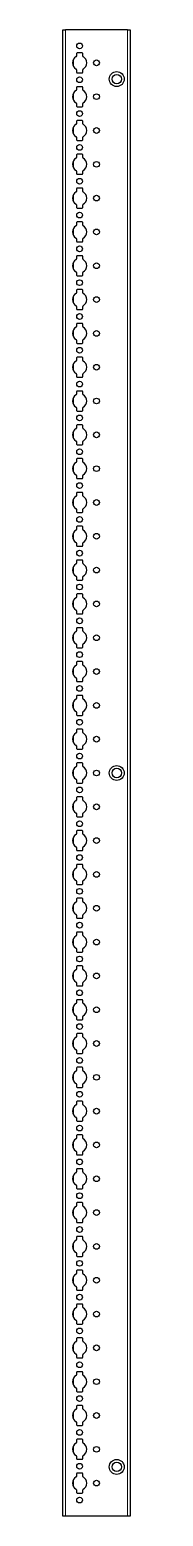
# Model space of a CAD drawing. Header units: millimetres. Extents: x -199 to 3062, y -1847 to 1507.
# Drawn here: x 3012 to 3062, y -852 to 247 of the extents above; entities that cross this region are included whole.
import ezdxf

# ---------------------------------------------------------------- set-up
doc = ezdxf.new("R2010")
doc.units = ezdxf.units.MM

msp = doc.modelspace()

# ---------------------------------------------------------------- linework, layer by layer
at = {"color": 7, "linetype": 'Continuous', "lineweight": 25}
for p, q in [((3012.45, -851.79), (3012.45, 247.21)), ((3012.45, 247.21), (3014.45, 247.21)), ((3060.15, 247.21), (3014.45, 247.21)), ((3060.15, 247.21), (3062.15, 247.21)), ((3062.15, 247.21), (3062.15, -851.79)), ((3022.5, 229.61), (3022.5, 227.73)), ((3026.6, 230.11), (3023, 230.11)), ((3027.1, 227.73), (3027.1, 229.61)), ((3022.5, 217.68), (3022.5, 215.81)), ((3023, 215.31), (3026.6, 215.31)), ((3027.1, 215.81), (3027.1, 217.68)), ((3022.5, 204.61), (3022.5, 202.73)), ((3026.6, 205.11), (3023, 205.11)), ((3027.1, 202.73), (3027.1, 204.61)), ((3022.5, 192.68), (3022.5, 190.81)), ((3023, 190.31), (3026.6, 190.31)), ((3027.1, 190.81), (3027.1, 192.68)), ((3022.5, 179.61), (3022.5, 177.73)), ((3026.6, 180.11), (3023, 180.11)), ((3027.1, 177.73), (3027.1, 179.61)), ((3022.5, 167.68), (3022.5, 165.81)), ((3023, 165.31), (3026.6, 165.31)), ((3027.1, 165.81), (3027.1, 167.68)), ((3022.5, 154.61), (3022.5, 152.73)), ((3026.6, 155.11), (3023, 155.11)), ((3027.1, 152.73), (3027.1, 154.61)), ((3022.5, 142.68), (3022.5, 140.81)), ((3023, 140.31), (3026.6, 140.31)), ((3027.1, 140.81), (3027.1, 142.68)), ((3022.5, 129.61), (3022.5, 127.73)), ((3026.6, 130.11), (3023, 130.11)), ((3027.1, 127.73), (3027.1, 129.61)), ((3022.5, 117.68), (3022.5, 115.81)), ((3023, 115.31), (3026.6, 115.31)), ((3027.1, 115.81), (3027.1, 117.68)), ((3022.5, 104.61), (3022.5, 102.73)), ((3026.6, 105.11), (3023, 105.11)), ((3027.1, 102.73), (3027.1, 104.61)), ((3022.5, 92.68), (3022.5, 90.81)), ((3023, 90.31), (3026.6, 90.31)), ((3027.1, 90.81), (3027.1, 92.68)), ((3022.5, 79.61), (3022.5, 77.73)), ((3026.6, 80.11), (3023, 80.11)), ((3027.1, 77.73), (3027.1, 79.61)), ((3022.5, 67.68), (3022.5, 65.81)), ((3027.1, 65.81), (3027.1, 67.68)), ((3023, 65.31), (3026.6, 65.31)), ((3026.6, 55.11), (3023, 55.11)), ((3022.5, 54.61), (3022.5, 52.73)), ((3027.1, 52.73), (3027.1, 54.61)), ((3022.5, 42.68), (3022.5, 40.81)), ((3023, 40.31), (3026.6, 40.31)), ((3027.1, 40.81), (3027.1, 42.68)), ((3022.5, 29.61), (3022.5, 27.73)), ((3026.6, 30.11), (3023, 30.11)), ((3027.1, 27.73), (3027.1, 29.61)), ((3022.5, 17.68), (3022.5, 15.81)), ((3023, 15.31), (3026.6, 15.31)), ((3027.1, 15.81), (3027.1, 17.68)), ((3022.5, 4.61), (3022.5, 2.73)), ((3026.6, 5.11), (3023, 5.11)), ((3027.1, 2.73), (3027.1, 4.61)), ((3022.5, -7.32), (3022.5, -9.19)), ((3023, -9.69), (3026.6, -9.69)), ((3027.1, -9.19), (3027.1, -7.32)), ((3022.5, -20.39), (3022.5, -22.27)), ((3026.6, -19.89), (3023, -19.89)), ((3027.1, -22.27), (3027.1, -20.39)), ((3022.5, -32.32), (3022.5, -34.19)), ((3027.1, -34.19), (3027.1, -32.32)), ((3023, -34.69), (3026.6, -34.69)), ((3022.5, -45.39), (3022.5, -47.27)), ((3026.6, -44.89), (3023, -44.89)), ((3027.1, -47.27), (3027.1, -45.39)), ((3022.5, -57.32), (3022.5, -59.19)), ((3023, -59.69), (3026.6, -59.69)), ((3027.1, -59.19), (3027.1, -57.32)), ((3022.5, -70.39), (3022.5, -72.27)), ((3026.6, -69.89), (3023, -69.89)), ((3027.1, -72.27), (3027.1, -70.39)), ((3022.5, -82.32), (3022.5, -84.19)), ((3023, -84.69), (3026.6, -84.69)), ((3027.1, -84.19), (3027.1, -82.32)), ((3022.5, -95.39), (3022.5, -97.27)), ((3026.6, -94.89), (3023, -94.89)), ((3027.1, -97.27), (3027.1, -95.39)), ((3022.5, -107.32), (3022.5, -109.19)), ((3023, -109.69), (3026.6, -109.69)), ((3027.1, -109.19), (3027.1, -107.32)), ((3022.5, -120.39), (3022.5, -122.27)), ((3026.6, -119.89), (3023, -119.89)), ((3027.1, -122.27), (3027.1, -120.39)), ((3022.5, -132.32), (3022.5, -134.19)), ((3023, -134.69), (3026.6, -134.69)), ((3027.1, -134.19), (3027.1, -132.32)), ((3022.5, -145.39), (3022.5, -147.27)), ((3026.6, -144.89), (3023, -144.89)), ((3027.1, -147.27), (3027.1, -145.39)), ((3022.5, -157.32), (3022.5, -159.19)), ((3023, -159.69), (3026.6, -159.69)), ((3027.1, -159.19), (3027.1, -157.32)), ((3022.5, -170.39), (3022.5, -172.27)), ((3026.6, -169.89), (3023, -169.89)), ((3027.1, -172.27), (3027.1, -170.39)), ((3022.5, -182.32), (3022.5, -184.19)), ((3023, -184.69), (3026.6, -184.69)), ((3027.1, -184.19), (3027.1, -182.32)), ((3022.5, -195.39), (3022.5, -197.27)), ((3026.6, -194.89), (3023, -194.89)), ((3027.1, -197.27), (3027.1, -195.39)), ((3022.5, -207.32), (3022.5, -209.19)), ((3027.1, -209.19), (3027.1, -207.32)), ((3023, -209.69), (3026.6, -209.69)), ((3022.5, -220.39), (3022.5, -222.27)), ((3026.6, -219.89), (3023, -219.89)), ((3027.1, -222.27), (3027.1, -220.39)), ((3022.5, -232.32), (3022.5, -234.19)), ((3023, -234.69), (3026.6, -234.69)), ((3027.1, -234.19), (3027.1, -232.32)), ((3022.5, -245.39), (3022.5, -247.27)), ((3026.6, -244.89), (3023, -244.89)), ((3027.1, -247.27), (3027.1, -245.39)), ((3022.5, -257.32), (3022.5, -259.19)), ((3023, -259.69), (3026.6, -259.69)), ((3027.1, -259.19), (3027.1, -257.32)), ((3022.5, -270.39), (3022.5, -272.27)), ((3026.6, -269.89), (3023, -269.89)), ((3027.1, -272.27), (3027.1, -270.39)), ((3022.5, -282.32), (3022.5, -284.19)), ((3023, -284.69), (3026.6, -284.69)), ((3027.1, -284.19), (3027.1, -282.32)), ((3022.5, -295.39), (3022.5, -297.27)), ((3026.6, -294.89), (3023, -294.89)), ((3027.1, -297.27), (3027.1, -295.39)), ((3022.5, -307.32), (3022.5, -309.19)), ((3027.1, -309.19), (3027.1, -307.32)), ((3023, -309.69), (3026.6, -309.69)), ((3022.5, -320.39), (3022.5, -322.27)), ((3026.6, -319.89), (3023, -319.89)), ((3027.1, -322.27), (3027.1, -320.39)), ((3022.5, -332.32), (3022.5, -334.19)), ((3023, -334.69), (3026.6, -334.69)), ((3027.1, -334.19), (3027.1, -332.32)), ((3022.5, -345.39), (3022.5, -347.27)), ((3026.6, -344.89), (3023, -344.89)), ((3027.1, -347.27), (3027.1, -345.39)), ((3022.5, -357.32), (3022.5, -359.19)), ((3023, -359.69), (3026.6, -359.69)), ((3027.1, -359.19), (3027.1, -357.32)), ((3022.5, -370.39), (3022.5, -372.27)), ((3026.6, -369.89), (3023, -369.89)), ((3027.1, -372.27), (3027.1, -370.39)), ((3022.5, -382.32), (3022.5, -384.19)), ((3027.1, -384.19), (3027.1, -382.32)), ((3022.5, -395.39), (3022.5, -397.27)), ((3023, -384.69), (3026.6, -384.69)), ((3026.6, -394.89), (3023, -394.89)), ((3027.1, -397.27), (3027.1, -395.39)), ((3022.5, -407.32), (3022.5, -409.19)), ((3023, -409.69), (3026.6, -409.69)), ((3027.1, -409.19), (3027.1, -407.32)), ((3022.5, -420.39), (3022.5, -422.27)), ((3026.6, -419.89), (3023, -419.89)), ((3027.1, -422.27), (3027.1, -420.39)), ((3022.5, -432.32), (3022.5, -434.19)), ((3023, -434.69), (3026.6, -434.69)), ((3027.1, -434.19), (3027.1, -432.32)), ((3022.5, -445.39), (3022.5, -447.27)), ((3026.6, -444.89), (3023, -444.89)), ((3027.1, -447.27), (3027.1, -445.39)), ((3022.5, -457.32), (3022.5, -459.19)), ((3023, -459.69), (3026.6, -459.69)), ((3027.1, -459.19), (3027.1, -457.32)), ((3022.5, -470.39), (3022.5, -472.27)), ((3026.6, -469.89), (3023, -469.89)), ((3027.1, -472.27), (3027.1, -470.39)), ((3022.5, -482.32), (3022.5, -484.19)), ((3027.1, -484.19), (3027.1, -482.32)), ((3023, -484.69), (3026.6, -484.69)), ((3022.5, -495.39), (3022.5, -497.27)), ((3026.6, -494.89), (3023, -494.89)), ((3027.1, -497.27), (3027.1, -495.39)), ((3022.5, -507.32), (3022.5, -509.19)), ((3023, -509.69), (3026.6, -509.69)), ((3027.1, -509.19), (3027.1, -507.32)), ((3022.5, -520.39), (3022.5, -522.27)), ((3026.6, -519.89), (3023, -519.89)), ((3027.1, -522.27), (3027.1, -520.39)), ((3022.5, -532.32), (3022.5, -534.19)), ((3023, -534.69), (3026.6, -534.69)), ((3027.1, -534.19), (3027.1, -532.32)), ((3022.5, -545.39), (3022.5, -547.27)), ((3026.6, -544.89), (3023, -544.89)), ((3027.1, -547.27), (3027.1, -545.39)), ((3022.5, -557.32), (3022.5, -559.19)), ((3023, -559.69), (3026.6, -559.69)), ((3027.1, -559.19), (3027.1, -557.32)), ((3022.5, -570.39), (3022.5, -572.27)), ((3026.6, -569.89), (3023, -569.89)), ((3027.1, -572.27), (3027.1, -570.39)), ((3022.5, -582.32), (3022.5, -584.19)), ((3027.1, -584.19), (3027.1, -582.32)), ((3023, -584.69), (3026.6, -584.69)), ((3022.5, -595.39), (3022.5, -597.27)), ((3026.6, -594.89), (3023, -594.89)), ((3027.1, -597.27), (3027.1, -595.39)), ((3022.5, -607.32), (3022.5, -609.19)), ((3023, -609.69), (3026.6, -609.69)), ((3027.1, -609.19), (3027.1, -607.32)), ((3022.5, -620.39), (3022.5, -622.27)), ((3026.6, -619.89), (3023, -619.89)), ((3027.1, -622.27), (3027.1, -620.39)), ((3022.5, -632.32), (3022.5, -634.19)), ((3023, -634.69), (3026.6, -634.69)), ((3027.1, -634.19), (3027.1, -632.32)), ((3022.5, -645.39), (3022.5, -647.27)), ((3026.6, -644.89), (3023, -644.89)), ((3027.1, -647.27), (3027.1, -645.39)), ((3022.5, -657.32), (3022.5, -659.19)), ((3027.1, -659.19), (3027.1, -657.32)), ((3023, -659.69), (3026.6, -659.69)), ((3026.6, -669.89), (3023, -669.89)), ((3022.5, -670.39), (3022.5, -672.27)), ((3027.1, -672.27), (3027.1, -670.39)), ((3022.5, -682.32), (3022.5, -684.19)), ((3023, -684.69), (3026.6, -684.69)), ((3027.1, -684.19), (3027.1, -682.32)), ((3022.5, -695.39), (3022.5, -697.27)), ((3026.6, -694.89), (3023, -694.89)), ((3027.1, -697.27), (3027.1, -695.39)), ((3022.5, -707.32), (3022.5, -709.19)), ((3023, -709.69), (3026.6, -709.69)), ((3027.1, -709.19), (3027.1, -707.32)), ((3022.5, -720.39), (3022.5, -722.27)), ((3026.6, -719.89), (3023, -719.89)), ((3027.1, -722.27), (3027.1, -720.39)), ((3022.5, -732.32), (3022.5, -734.19)), ((3023, -734.69), (3026.6, -734.69)), ((3027.1, -734.19), (3027.1, -732.32)), ((3022.5, -745.39), (3022.5, -747.27)), ((3026.6, -744.89), (3023, -744.89)), ((3027.1, -747.27), (3027.1, -745.39)), ((3022.5, -757.32), (3022.5, -759.19)), ((3027.1, -759.19), (3027.1, -757.32)), ((3023, -759.69), (3026.6, -759.69)), ((3022.5, -770.39), (3022.5, -772.27)), ((3026.6, -769.89), (3023, -769.89)), ((3027.1, -772.27), (3027.1, -770.39)), ((3022.5, -782.32), (3022.5, -784.19)), ((3023, -784.69), (3026.6, -784.69)), ((3027.1, -784.19), (3027.1, -782.32)), ((3022.5, -795.39), (3022.5, -797.27)), ((3026.6, -794.89), (3023, -794.89)), ((3027.1, -797.27), (3027.1, -795.39)), ((3022.5, -807.32), (3022.5, -809.19)), ((3023, -809.69), (3026.6, -809.69)), ((3027.1, -809.19), (3027.1, -807.32)), ((3022.5, -820.39), (3022.5, -822.27)), ((3026.6, -819.89), (3023, -819.89)), ((3027.1, -822.27), (3027.1, -820.39)), ((3022.5, -832.32), (3022.5, -834.19)), ((3023, -834.69), (3026.6, -834.69)), ((3027.1, -834.19), (3027.1, -832.32)), ((3014.45, -851.79), (3012.45, -851.79)), ((3060.15, -851.79), (3014.45, -851.79)), ((3062.15, -851.79), (3060.15, -851.79))]:
    msp.add_line(p, q, dxfattribs=at)
at = {"color": 8, "linetype": 'Continuous', "lineweight": 18}
for p, q in [((3014.45, 247.21), (3014.45, -851.79)), ((3060.15, -851.79), (3060.15, 247.21)), ((3020.3, 225.41), (3020.3, 220)), ((3020.3, 200.41), (3020.3, 195)), ((3020.3, 175.41), (3020.3, 170)), ((3020.3, 150.41), (3020.3, 145)), ((3020.3, 125.41), (3020.3, 120)), ((3020.3, 100.41), (3020.3, 95)), ((3020.3, 75.41), (3020.3, 70)), ((3020.3, 50.41), (3020.3, 45)), ((3020.3, 25.41), (3020.3, 20)), ((3020.3, 0.41), (3020.3, -5)), ((3020.3, -24.59), (3020.3, -30)), ((3020.3, -49.59), (3020.3, -55)), ((3020.3, -74.59), (3020.3, -80)), ((3020.3, -99.59), (3020.3, -105)), ((3020.3, -124.59), (3020.3, -130)), ((3020.3, -149.59), (3020.3, -155)), ((3020.3, -174.59), (3020.3, -180)), ((3020.3, -199.59), (3020.3, -205)), ((3020.3, -224.59), (3020.3, -230)), ((3020.3, -249.59), (3020.3, -255)), ((3020.3, -274.59), (3020.3, -280)), ((3020.3, -299.59), (3020.3, -305)), ((3020.3, -324.59), (3020.3, -330)), ((3020.3, -349.59), (3020.3, -355)), ((3020.3, -374.59), (3020.3, -380)), ((3020.3, -399.59), (3020.3, -405)), ((3020.3, -424.59), (3020.3, -430)), ((3020.3, -449.59), (3020.3, -455)), ((3020.3, -474.59), (3020.3, -480)), ((3020.3, -499.59), (3020.3, -505)), ((3020.3, -524.59), (3020.3, -530)), ((3020.3, -549.59), (3020.3, -555)), ((3020.3, -574.59), (3020.3, -580)), ((3020.3, -599.59), (3020.3, -605)), ((3020.3, -624.59), (3020.3, -630)), ((3020.3, -649.59), (3020.3, -655)), ((3020.3, -674.59), (3020.3, -680)), ((3020.3, -699.59), (3020.3, -705)), ((3020.3, -724.59), (3020.3, -730)), ((3020.3, -749.59), (3020.3, -755)), ((3020.3, -774.59), (3020.3, -780)), ((3020.3, -799.59), (3020.3, -805)), ((3020.3, -824.59), (3020.3, -830))]:
    msp.add_line(p, q, dxfattribs=at)
at = {"color": 7, "linetype": 'Continuous', "lineweight": 25}
for centre, radius in [((3024.8, 235.21), 2.12), ((3037.3, 222.71), 2.13), ((3024.8, 210.21), 2.12), ((3052.3, 210.71), 5.5), ((3052.3, 210.71), 3.5), ((3037.3, 197.71), 2.12), ((3024.8, 185.21), 2.12), ((3037.3, 172.71), 2.12), ((3024.8, 160.21), 2.12), ((3037.3, 147.71), 2.12), ((3024.8, 135.21), 2.12), ((3037.3, 122.71), 2.12), ((3024.8, 110.21), 2.12), ((3037.3, 97.71), 2.12), ((3024.8, 85.21), 2.12), ((3037.3, 72.71), 2.12), ((3024.8, 60.21), 2.12), ((3037.3, 47.71), 2.12), ((3024.8, 35.21), 2.12), ((3037.3, 22.71), 2.12), ((3024.8, 10.21), 2.12), ((3037.3, -2.29), 2.12), ((3024.8, -14.79), 2.12), ((3037.3, -27.29), 2.12), ((3024.8, -39.79), 2.12), ((3037.3, -52.29), 2.12), ((3024.8, -64.79), 2.12), ((3037.3, -77.29), 2.12), ((3024.8, -89.79), 2.12), ((3037.3, -102.29), 2.12), ((3024.8, -114.79), 2.12), ((3037.3, -127.29), 2.12), ((3024.8, -139.79), 2.12), ((3037.3, -152.29), 2.12), ((3024.8, -164.79), 2.12), ((3037.3, -177.29), 2.12), ((3024.8, -189.79), 2.12), ((3037.3, -202.29), 2.12), ((3024.8, -214.79), 2.12), ((3037.3, -227.29), 2.12), ((3024.8, -239.79), 2.12), ((3037.3, -252.29), 2.12), ((3024.8, -264.79), 2.12), ((3037.3, -277.29), 2.12), ((3024.8, -289.79), 2.12), ((3037.3, -302.29), 2.12), ((3052.3, -302.29), 5.5), ((3052.3, -302.29), 3.5), ((3024.8, -314.79), 2.12), ((3037.3, -327.29), 2.12), ((3024.8, -339.79), 2.12), ((3037.3, -352.29), 2.12), ((3024.8, -364.79), 2.12), ((3037.3, -377.29), 2.12), ((3024.8, -389.79), 2.12), ((3037.3, -402.29), 2.12), ((3024.8, -414.79), 2.12), ((3037.3, -427.29), 2.12), ((3024.8, -439.79), 2.12), ((3037.3, -452.29), 2.12), ((3024.8, -464.79), 2.12), ((3037.3, -477.29), 2.12), ((3024.8, -489.79), 2.12), ((3037.3, -502.29), 2.12), ((3024.8, -514.79), 2.12), ((3037.3, -527.29), 2.12), ((3024.8, -539.79), 2.12), ((3037.3, -552.29), 2.12), ((3024.8, -564.79), 2.12), ((3037.3, -577.29), 2.12), ((3024.8, -589.79), 2.12), ((3037.3, -602.29), 2.12), ((3024.8, -614.79), 2.12), ((3037.3, -627.29), 2.12), ((3024.8, -639.79), 2.12), ((3037.3, -652.29), 2.12), ((3024.8, -664.79), 2.12), ((3037.3, -677.29), 2.12), ((3024.8, -689.79), 2.12), ((3037.3, -702.29), 2.12), ((3024.8, -714.79), 2.12), ((3037.3, -727.29), 2.12), ((3024.8, -739.79), 2.12), ((3037.3, -752.29), 2.12), ((3024.8, -764.79), 2.12), ((3037.3, -777.29), 2.12), ((3024.8, -789.79), 2.12), ((3037.3, -802.29), 2.12), ((3024.8, -814.79), 2.12), ((3052.3, -815.29), 5.5), ((3052.3, -815.29), 3.5), ((3037.3, -827.29), 2.12), ((3024.8, -839.79), 2.12)]:
    msp.add_circle(centre, radius, dxfattribs=at)
for centre, radius, start, end in [((3024.8, 222.71), 5.25, 119.14074, 240.85926), ((3022, 227.73), 0.5, 299.14074, 0), ((3023, 229.61), 0.5, 90, 180), ((3026.6, 229.61), 0.5, 360, 90), ((3027.6, 227.73), 0.5, 180, 240.85926), ((3024.8, 222.71), 5.25, 299.14074, 60.85926), ((3022, 217.68), 0.5, 0, 60.85926), ((3023, 215.81), 0.5, 180, 270), ((3026.6, 215.81), 0.5, 270, 0), ((3027.6, 217.68), 0.5, 119.14074, 180), ((3024.8, 197.71), 5.25, 119.14074, 240.85926), ((3022, 202.73), 0.5, 299.14074, 0), ((3023, 204.61), 0.5, 90, 180), ((3026.6, 204.61), 0.5, 0, 90), ((3027.6, 202.73), 0.5, 180, 240.85926), ((3024.8, 197.71), 5.25, 299.14074, 60.85926), ((3022, 192.68), 0.5, 0, 60.85926), ((3023, 190.81), 0.5, 180, 270), ((3026.6, 190.81), 0.5, 270, 0), ((3027.6, 192.68), 0.5, 119.14074, 180), ((3024.8, 172.71), 5.25, 119.14074, 240.85926), ((3022, 177.73), 0.5, 299.14074, 0), ((3023, 179.61), 0.5, 90, 180), ((3026.6, 179.61), 0.5, 0, 90), ((3027.6, 177.73), 0.5, 180, 240.85926), ((3024.8, 172.71), 5.25, 299.14074, 60.85926), ((3022, 167.68), 0.5, 0, 60.85926), ((3023, 165.81), 0.5, 180, 270), ((3026.6, 165.81), 0.5, 270, 0), ((3027.6, 167.68), 0.5, 119.14074, 180), ((3023, 154.61), 0.5, 90, 180), ((3026.6, 154.61), 0.5, 0, 90), ((3024.8, 147.71), 5.25, 119.14074, 240.85926), ((3022, 152.73), 0.5, 299.14074, 0), ((3022, 142.68), 0.5, 0, 60.85926), ((3027.6, 152.73), 0.5, 180, 240.85926), ((3027.6, 142.68), 0.5, 119.14074, 180), ((3024.8, 147.71), 5.25, 299.14074, 60.85926), ((3023, 140.81), 0.5, 180, 270), ((3026.6, 140.81), 0.5, 270, 0), ((3024.8, 122.71), 5.25, 119.14074, 240.85926), ((3022, 127.73), 0.5, 299.14074, 0), ((3023, 129.61), 0.5, 90, 180), ((3026.6, 129.61), 0.5, 0, 90), ((3027.6, 127.73), 0.5, 180, 240.85926), ((3024.8, 122.71), 5.25, 299.14074, 60.85926), ((3022, 117.68), 0.5, 0, 60.85926), ((3023, 115.81), 0.5, 180, 270), ((3026.6, 115.81), 0.5, 270, 0), ((3027.6, 117.68), 0.5, 119.14074, 180), ((3024.8, 97.71), 5.25, 119.14074, 240.85926), ((3022, 102.73), 0.5, 299.14074, 0), ((3023, 104.61), 0.5, 90, 180), ((3026.6, 104.61), 0.5, 0, 90), ((3027.6, 102.73), 0.5, 180, 240.85926), ((3024.8, 97.71), 5.25, 299.14074, 60.85926), ((3022, 92.68), 0.5, 0, 60.85926), ((3023, 90.81), 0.5, 180, 270), ((3026.6, 90.81), 0.5, 270, 0), ((3027.6, 92.68), 0.5, 119.14074, 180), ((3024.8, 72.71), 5.25, 119.14074, 240.85926), ((3022, 77.73), 0.5, 299.14074, 0), ((3023, 79.61), 0.5, 90, 180), ((3026.6, 79.61), 0.5, 0, 90), ((3027.6, 77.73), 0.5, 180, 240.85926), ((3024.8, 72.71), 5.25, 299.14074, 60.85926), ((3022, 67.68), 0.5, 0, 60.85926), ((3027.6, 67.68), 0.5, 119.14074, 180), ((3023, 65.81), 0.5, 180, 270), ((3023, 54.61), 0.5, 90, 180), ((3026.6, 65.81), 0.5, 270, 0), ((3026.6, 54.61), 0.5, 360, 90), ((3024.8, 47.71), 5.25, 119.14074, 240.85926), ((3022, 52.73), 0.5, 299.14074, 0), ((3027.6, 52.73), 0.5, 180, 240.85926), ((3024.8, 47.71), 5.25, 299.14074, 60.85926), ((3022, 42.68), 0.5, 0, 60.85926), ((3023, 40.81), 0.5, 180, 270), ((3026.6, 40.81), 0.5, 270, 0), ((3027.6, 42.68), 0.5, 119.14074, 180), ((3024.8, 22.71), 5.25, 119.14074, 240.85926), ((3022, 27.73), 0.5, 299.14074, 0), ((3023, 29.61), 0.5, 90, 180), ((3026.6, 29.61), 0.5, 0, 90), ((3027.6, 27.73), 0.5, 180, 240.85926), ((3024.8, 22.71), 5.25, 299.14074, 60.85926), ((3022, 17.68), 0.5, 0, 60.85926), ((3023, 15.81), 0.5, 180, 270), ((3026.6, 15.81), 0.5, 270, 0), ((3027.6, 17.68), 0.5, 119.14074, 180), ((3024.8, -2.29), 5.25, 119.14074, 240.85926), ((3022, 2.73), 0.5, 299.14074, 0), ((3023, 4.61), 0.5, 90, 180), ((3026.6, 4.61), 0.5, 0, 90), ((3027.6, 2.73), 0.5, 180, 240.85926), ((3024.8, -2.29), 5.25, 299.14074, 60.85926), ((3022, -7.32), 0.5, 0, 60.85926), ((3023, -9.19), 0.5, 180, 270), ((3026.6, -9.19), 0.5, 270, 0), ((3027.6, -7.32), 0.5, 119.14074, 180), ((3023, -20.39), 0.5, 90, 180), ((3026.6, -20.39), 0.5, 0, 90), ((3024.8, -27.29), 5.25, 119.14074, 240.85926), ((3022, -22.27), 0.5, 299.14074, 0), ((3022, -32.32), 0.5, 0, 60.85926), ((3027.6, -22.27), 0.5, 180, 240.85926), ((3027.6, -32.32), 0.5, 119.14074, 180), ((3024.8, -27.29), 5.25, 299.14074, 60.85926), ((3023, -34.19), 0.5, 180, 270), ((3026.6, -34.19), 0.5, 270, 0), ((3024.8, -52.29), 5.25, 119.14074, 240.85926), ((3022, -47.27), 0.5, 299.14074, 0), ((3023, -45.39), 0.5, 90, 180), ((3026.6, -45.39), 0.5, 0, 90), ((3027.6, -47.27), 0.5, 180, 240.85926), ((3024.8, -52.29), 5.25, 299.14074, 60.85926), ((3022, -57.32), 0.5, 0, 60.85926), ((3023, -59.19), 0.5, 180, 270), ((3026.6, -59.19), 0.5, 270, 0), ((3027.6, -57.32), 0.5, 119.14074, 180), ((3024.8, -77.29), 5.25, 119.14074, 240.85926), ((3022, -72.27), 0.5, 299.14074, 0), ((3023, -70.39), 0.5, 90, 180), ((3026.6, -70.39), 0.5, 0, 90), ((3027.6, -72.27), 0.5, 180, 240.85926), ((3024.8, -77.29), 5.25, 299.14074, 60.85926), ((3022, -82.32), 0.5, 0, 60.85926), ((3023, -84.19), 0.5, 180, 270), ((3026.6, -84.19), 0.5, 270, 0), ((3027.6, -82.32), 0.5, 119.14074, 180), ((3024.8, -102.29), 5.25, 119.14074, 240.85926), ((3022, -97.27), 0.5, 299.14074, 0), ((3023, -95.39), 0.5, 90, 180), ((3026.6, -95.39), 0.5, 0, 90), ((3027.6, -97.27), 0.5, 180, 240.85926), ((3024.8, -102.29), 5.25, 299.14074, 60.85926), ((3022, -107.32), 0.5, 0, 60.85926), ((3023, -109.19), 0.5, 180, 270), ((3026.6, -109.19), 0.5, 270, 0), ((3027.6, -107.32), 0.5, 119.14074, 180), ((3023, -120.39), 0.5, 90, 180), ((3026.6, -120.39), 0.5, 0, 90), ((3024.8, -127.29), 5.25, 119.14074, 240.85926), ((3022, -122.27), 0.5, 299.14074, 0), ((3022, -132.32), 0.5, 0, 60.85926), ((3027.6, -122.27), 0.5, 180, 240.85926), ((3027.6, -132.32), 0.5, 119.14074, 180), ((3024.8, -127.29), 5.25, 299.14074, 60.85926), ((3023, -134.19), 0.5, 180, 270), ((3026.6, -134.19), 0.5, 270, 0), ((3024.8, -152.29), 5.25, 119.14074, 240.85926), ((3022, -147.27), 0.5, 299.14074, 0), ((3023, -145.39), 0.5, 90, 180), ((3026.6, -145.39), 0.5, 0, 90), ((3027.6, -147.27), 0.5, 180, 240.85926), ((3024.8, -152.29), 5.25, 299.14074, 60.85926), ((3022, -157.32), 0.5, 0, 60.85926), ((3023, -159.19), 0.5, 180, 270), ((3026.6, -159.19), 0.5, 270, 0), ((3027.6, -157.32), 0.5, 119.14074, 180), ((3024.8, -177.29), 5.25, 119.14074, 240.85926), ((3022, -172.27), 0.5, 299.14074, 0), ((3023, -170.39), 0.5, 90, 180), ((3026.6, -170.39), 0.5, 0, 90), ((3027.6, -172.27), 0.5, 180, 240.85926), ((3024.8, -177.29), 5.25, 299.14074, 60.85926), ((3022, -182.32), 0.5, 0, 60.85926), ((3023, -184.19), 0.5, 180, 270), ((3026.6, -184.19), 0.5, 270, 0), ((3027.6, -182.32), 0.5, 119.14074, 180), ((3024.8, -202.29), 5.25, 119.14074, 240.85926), ((3022, -197.27), 0.5, 299.14074, 0), ((3023, -195.39), 0.5, 90, 180), ((3026.6, -195.39), 0.5, 0, 90), ((3027.6, -197.27), 0.5, 180, 240.85926), ((3024.8, -202.29), 5.25, 299.14074, 60.85926), ((3022, -207.32), 0.5, 0, 60.85926), ((3027.6, -207.32), 0.5, 119.14074, 180), ((3023, -209.19), 0.5, 180, 270), ((3026.6, -209.19), 0.5, 270, 0), ((3024.8, -227.29), 5.25, 119.14074, 240.85926), ((3022, -222.27), 0.5, 299.14074, 0), ((3023, -220.39), 0.5, 90, 180), ((3026.6, -220.39), 0.5, 0, 90), ((3027.6, -222.27), 0.5, 180, 240.85926), ((3024.8, -227.29), 5.25, 299.14074, 60.85926), ((3022, -232.32), 0.5, 0, 60.85926), ((3023, -234.19), 0.5, 180, 270), ((3026.6, -234.19), 0.5, 270, 0), ((3027.6, -232.32), 0.5, 119.14074, 180), ((3024.8, -252.29), 5.25, 119.14074, 240.85926), ((3022, -247.27), 0.5, 299.14074, 0), ((3023, -245.39), 0.5, 90, 180), ((3026.6, -245.39), 0.5, 0, 90), ((3027.6, -247.27), 0.5, 180, 240.85926), ((3024.8, -252.29), 5.25, 299.14074, 60.85926), ((3022, -257.32), 0.5, 0, 60.85926), ((3023, -259.19), 0.5, 180, 270), ((3026.6, -259.19), 0.5, 270, 0), ((3027.6, -257.32), 0.5, 119.14074, 180), ((3024.8, -277.29), 5.25, 119.14074, 240.85926), ((3022, -272.27), 0.5, 299.14074, 0), ((3023, -270.39), 0.5, 90, 180), ((3026.6, -270.39), 0.5, 0, 90), ((3027.6, -272.27), 0.5, 180, 240.85926), ((3024.8, -277.29), 5.25, 299.14074, 60.85926), ((3022, -282.32), 0.5, 0, 60.85926), ((3023, -284.19), 0.5, 180, 270), ((3026.6, -284.19), 0.5, 270, 0), ((3027.6, -282.32), 0.5, 119.14074, 180), ((3023, -295.39), 0.5, 90, 180), ((3026.6, -295.39), 0.5, 0, 90), ((3024.8, -302.29), 5.25, 119.14074, 240.85926), ((3022, -297.27), 0.5, 299.14074, 0), ((3022, -307.32), 0.5, 0, 60.85926), ((3027.6, -297.27), 0.5, 180, 240.85926), ((3027.6, -307.32), 0.5, 119.14074, 180), ((3024.8, -302.29), 5.25, 299.14074, 60.85926), ((3023, -309.19), 0.5, 180, 270), ((3026.6, -309.19), 0.5, 270, 0), ((3024.8, -327.29), 5.25, 119.14074, 240.85926), ((3022, -322.27), 0.5, 299.14074, 0), ((3023, -320.39), 0.5, 90, 180), ((3026.6, -320.39), 0.5, 0, 90), ((3027.6, -322.27), 0.5, 180, 240.85926), ((3024.8, -327.29), 5.25, 299.14074, 60.85926), ((3022, -332.32), 0.5, 0, 60.85926), ((3023, -334.19), 0.5, 180, 270), ((3026.6, -334.19), 0.5, 270, 0), ((3027.6, -332.32), 0.5, 119.14074, 180), ((3024.8, -352.29), 5.25, 119.14074, 240.85926), ((3022, -347.27), 0.5, 299.14074, 0), ((3023, -345.39), 0.5, 90, 180), ((3026.6, -345.39), 0.5, 0, 90), ((3027.6, -347.27), 0.5, 180, 240.85926), ((3024.8, -352.29), 5.25, 299.14074, 60.85926), ((3022, -357.32), 0.5, 0, 60.85926), ((3023, -359.19), 0.5, 180, 270), ((3026.6, -359.19), 0.5, 270, 0), ((3027.6, -357.32), 0.5, 119.14074, 180), ((3024.8, -377.29), 5.25, 119.14074, 240.85926), ((3022, -372.27), 0.5, 299.14074, 0), ((3023, -370.39), 0.5, 90, 180), ((3026.6, -370.39), 0.5, 0, 90), ((3027.6, -372.27), 0.5, 180, 240.85926), ((3024.8, -377.29), 5.25, 299.14074, 60.85926), ((3022, -382.32), 0.5, 0, 60.85926), ((3023, -384.19), 0.5, 180, 270), ((3026.6, -384.19), 0.5, 270, 0), ((3027.6, -382.32), 0.5, 119.14074, 180), ((3023, -395.39), 0.5, 90, 180), ((3026.6, -395.39), 0.5, 0, 90), ((3024.8, -402.29), 5.25, 119.14074, 240.85926), ((3022, -397.27), 0.5, 299.14074, 0), ((3027.6, -397.27), 0.5, 180, 240.85926), ((3024.8, -402.29), 5.25, 299.14074, 60.85926), ((3022, -407.32), 0.5, 0, 60.85926), ((3023, -409.19), 0.5, 180, 270), ((3026.6, -409.19), 0.5, 270, 0), ((3027.6, -407.32), 0.5, 119.14074, 180), ((3024.8, -427.29), 5.25, 119.14074, 240.85926), ((3022, -422.27), 0.5, 299.14074, 0), ((3023, -420.39), 0.5, 90, 180), ((3026.6, -420.39), 0.5, 0, 90), ((3027.6, -422.27), 0.5, 180, 240.85926), ((3024.8, -427.29), 5.25, 299.14074, 60.85926), ((3022, -432.32), 0.5, 0, 60.85926), ((3023, -434.19), 0.5, 180, 270), ((3026.6, -434.19), 0.5, 270, 0), ((3027.6, -432.32), 0.5, 119.14074, 180), ((3024.8, -452.29), 5.25, 119.14074, 240.85926), ((3022, -447.27), 0.5, 299.14074, 0), ((3023, -445.39), 0.5, 90, 180), ((3026.6, -445.39), 0.5, 0, 90), ((3027.6, -447.27), 0.5, 180, 240.85926), ((3024.8, -452.29), 5.25, 299.14074, 60.85926), ((3022, -457.32), 0.5, 0, 60.85926), ((3023, -459.19), 0.5, 180, 270), ((3026.6, -459.19), 0.5, 270, 0), ((3027.6, -457.32), 0.5, 119.14074, 180), ((3022, -472.27), 0.5, 299.14074, 0), ((3023, -470.39), 0.5, 90, 180), ((3026.6, -470.39), 0.5, 0, 90), ((3027.6, -472.27), 0.5, 180, 240.85926), ((3024.8, -477.29), 5.25, 119.14074, 240.85926), ((3022, -482.32), 0.5, 0, 60.85926), ((3027.6, -482.32), 0.5, 119.14074, 180), ((3024.8, -477.29), 5.25, 299.14074, 60.85926), ((3023, -484.19), 0.5, 180, 270), ((3026.6, -484.19), 0.5, 270, 0), ((3024.8, -502.29), 5.25, 119.14074, 240.85926), ((3022, -497.27), 0.5, 299.14074, 0), ((3023, -495.39), 0.5, 90, 180), ((3026.6, -495.39), 0.5, 0, 90), ((3027.6, -497.27), 0.5, 180, 240.85926), ((3024.8, -502.29), 5.25, 299.14074, 60.85926), ((3022, -507.32), 0.5, 0, 60.85926), ((3023, -509.19), 0.5, 180, 270), ((3026.6, -509.19), 0.5, 270, 0), ((3027.6, -507.32), 0.5, 119.14074, 180), ((3024.8, -527.29), 5.25, 119.14074, 240.85926), ((3022, -522.27), 0.5, 299.14074, 0), ((3023, -520.39), 0.5, 90, 180), ((3026.6, -520.39), 0.5, 0, 90), ((3027.6, -522.27), 0.5, 180, 240.85926), ((3024.8, -527.29), 5.25, 299.14074, 60.85926), ((3022, -532.32), 0.5, 0, 60.85926), ((3023, -534.19), 0.5, 180, 270), ((3026.6, -534.19), 0.5, 270, 0), ((3027.6, -532.32), 0.5, 119.14074, 180), ((3024.8, -552.29), 5.25, 119.14074, 240.85926), ((3022, -547.27), 0.5, 299.14074, 0), ((3023, -545.39), 0.5, 90, 180), ((3026.6, -545.39), 0.5, 0, 90), ((3027.6, -547.27), 0.5, 180, 240.85926), ((3024.8, -552.29), 5.25, 299.14074, 60.85926), ((3022, -557.32), 0.5, 0, 60.85926), ((3023, -559.19), 0.5, 180, 270), ((3026.6, -559.19), 0.5, 270, 0), ((3027.6, -557.32), 0.5, 119.14074, 180), ((3023, -570.39), 0.5, 90, 180), ((3026.6, -570.39), 0.5, 0, 90), ((3024.8, -577.29), 5.25, 119.14074, 240.85926), ((3022, -572.27), 0.5, 299.14074, 0), ((3022, -582.32), 0.5, 0, 60.85926), ((3027.6, -572.27), 0.5, 180, 240.85926), ((3027.6, -582.32), 0.5, 119.14074, 180), ((3024.8, -577.29), 5.25, 299.14074, 60.85926), ((3023, -584.19), 0.5, 180, 270), ((3026.6, -584.19), 0.5, 270, 0), ((3024.8, -602.29), 5.25, 119.14074, 240.85926), ((3022, -597.27), 0.5, 299.14074, 0), ((3023, -595.39), 0.5, 90, 180), ((3026.6, -595.39), 0.5, 0, 90), ((3027.6, -597.27), 0.5, 180, 240.85926), ((3024.8, -602.29), 5.25, 299.14074, 60.85926), ((3022, -607.32), 0.5, 0, 60.85926), ((3023, -609.19), 0.5, 180, 270), ((3026.6, -609.19), 0.5, 270, 0), ((3027.6, -607.32), 0.5, 119.14074, 180), ((3024.8, -627.29), 5.25, 119.14074, 240.85926), ((3022, -622.27), 0.5, 299.14074, 0), ((3023, -620.39), 0.5, 90, 180), ((3026.6, -620.39), 0.5, 0, 90), ((3027.6, -622.27), 0.5, 180, 240.85926), ((3024.8, -627.29), 5.25, 299.14074, 60.85926), ((3022, -632.32), 0.5, 0, 60.85926), ((3023, -634.19), 0.5, 180, 270), ((3026.6, -634.19), 0.5, 270, 0), ((3027.6, -632.32), 0.5, 119.14074, 180), ((3024.8, -652.29), 5.25, 119.14074, 240.85926), ((3022, -647.27), 0.5, 299.14074, 0), ((3023, -645.39), 0.5, 90, 180), ((3026.6, -645.39), 0.5, 0, 90), ((3027.6, -647.27), 0.5, 180, 240.85926), ((3024.8, -652.29), 5.25, 299.14074, 60.85926), ((3022, -657.32), 0.5, 0, 60.85926), ((3023, -659.19), 0.5, 180, 270), ((3026.6, -659.19), 0.5, 270, 0), ((3027.6, -657.32), 0.5, 119.14074, 180), ((3023, -670.39), 0.5, 90, 180), ((3026.6, -670.39), 0.5, 0, 90), ((3024.8, -677.29), 5.25, 119.14074, 240.85926), ((3022, -672.27), 0.5, 299.14074, 0), ((3027.6, -672.27), 0.5, 180, 240.85926), ((3024.8, -677.29), 5.25, 299.14074, 60.85926), ((3022, -682.32), 0.5, 0, 60.85926), ((3023, -684.19), 0.5, 180, 270), ((3026.6, -684.19), 0.5, 270, 0), ((3027.6, -682.32), 0.5, 119.14074, 180), ((3024.8, -702.29), 5.25, 119.14074, 240.85926), ((3022, -697.27), 0.5, 299.14074, 0), ((3023, -695.39), 0.5, 90, 180), ((3026.6, -695.39), 0.5, 0, 90), ((3027.6, -697.27), 0.5, 180, 240.85926), ((3024.8, -702.29), 5.25, 299.14074, 60.85926), ((3022, -707.32), 0.5, 0, 60.85926), ((3023, -709.19), 0.5, 180, 270), ((3026.6, -709.19), 0.5, 270, 0), ((3027.6, -707.32), 0.5, 119.14074, 180), ((3024.8, -727.29), 5.25, 119.14074, 240.85926), ((3022, -722.27), 0.5, 299.14074, 0), ((3023, -720.39), 0.5, 90, 180), ((3026.6, -720.39), 0.5, 0, 90), ((3027.6, -722.27), 0.5, 180, 240.85926), ((3024.8, -727.29), 5.25, 299.14074, 60.85926), ((3022, -732.32), 0.5, 0, 60.85926), ((3023, -734.19), 0.5, 180, 270), ((3026.6, -734.19), 0.5, 270, 0), ((3027.6, -732.32), 0.5, 119.14074, 180), ((3022, -747.27), 0.5, 299.14074, 0), ((3023, -745.39), 0.5, 90, 180), ((3026.6, -745.39), 0.5, 0, 90), ((3027.6, -747.27), 0.5, 180, 240.85926), ((3024.8, -752.29), 5.25, 119.14074, 240.85926), ((3022, -757.32), 0.5, 0, 60.85926), ((3027.6, -757.32), 0.5, 119.14074, 180), ((3024.8, -752.29), 5.25, 299.14074, 60.85926), ((3023, -759.19), 0.5, 180, 270), ((3026.6, -759.19), 0.5, 270, 0), ((3024.8, -777.29), 5.25, 119.14074, 240.85926), ((3022, -772.27), 0.5, 299.14074, 0), ((3023, -770.39), 0.5, 90, 180), ((3026.6, -770.39), 0.5, 0, 90), ((3027.6, -772.27), 0.5, 180, 240.85926), ((3024.8, -777.29), 5.25, 299.14074, 60.85926), ((3022, -782.32), 0.5, 0, 60.85926), ((3023, -784.19), 0.5, 180, 270), ((3026.6, -784.19), 0.5, 270, 0), ((3027.6, -782.32), 0.5, 119.14074, 180), ((3024.8, -802.29), 5.25, 119.14074, 240.85926), ((3022, -797.27), 0.5, 299.14074, 0), ((3023, -795.39), 0.5, 90, 180), ((3026.6, -795.39), 0.5, 0, 90), ((3027.6, -797.27), 0.5, 180, 240.85926), ((3024.8, -802.29), 5.25, 299.14074, 60.85926), ((3022, -807.32), 0.5, 0, 60.85926), ((3023, -809.19), 0.5, 180, 270), ((3026.6, -809.19), 0.5, 270, 0), ((3027.6, -807.32), 0.5, 119.14074, 180), ((3024.8, -827.29), 5.25, 119.14074, 240.85926), ((3022, -822.27), 0.5, 299.14074, 0), ((3023, -820.39), 0.5, 90, 180), ((3026.6, -820.39), 0.5, 0, 90), ((3027.6, -822.27), 0.5, 180, 240.85926), ((3024.8, -827.29), 5.25, 299.14074, 60.85926), ((3022, -832.32), 0.5, 0, 60.85926), ((3023, -834.19), 0.5, 180, 270), ((3026.6, -834.19), 0.5, 270, 0), ((3027.6, -832.32), 0.5, 119.14074, 180)]:
    msp.add_arc(centre, radius, start, end, dxfattribs=at)

doc.saveas('drawing.dxf')
